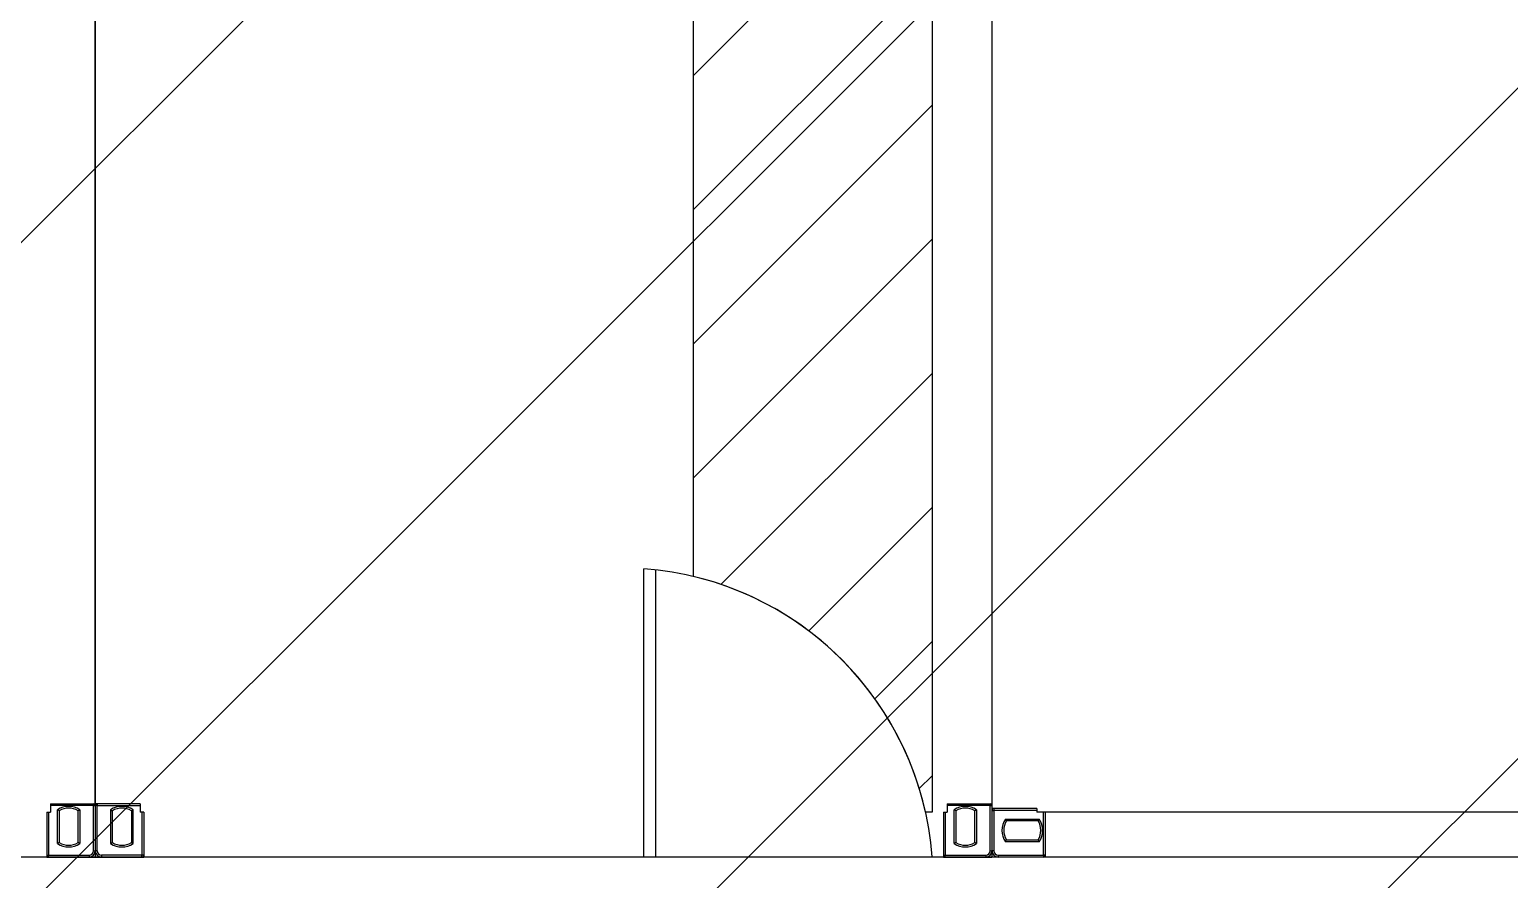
# Model space of a CAD drawing. Header units: millimetres. Extents: x -300 to 383236, y -195106 to -144646.
# Drawn here: x 375537.9 to 375835, y -150182.5 to -150011.8 of the extents above; entities that cross this region are included whole.
import ezdxf

# ---------------------------------------------------------------- set-up
doc = ezdxf.new("R2010")
doc.units = ezdxf.units.MM
doc.header["$LTSCALE"] = 60

# ---------------------------------------------------------------- blocks, each defined once
blk = doc.blocks.new('KEY PLAN_NEW')
h = blk.add_hatch()
h.set_pattern_fill('ANSI31', color=253, scale=2)
h.set_pattern_definition([(45, (-1396.921, -1800.0236), (-4.490128, 4.490128), [])])
edge = h.paths.add_edge_path()
edge.add_line((-2006.862, -1075.944), (-2006.862, -1091.944))
edge.add_line((-2006.862, -1091.944), (-2067.862, -1091.944))
edge.add_line((-2067.862, -1091.944), (-2067.862, -1375.944))
edge.add_line((-2067.862, -1375.944), (-2006.862, -1375.944))
edge.add_line((-2006.862, -1375.944), (-2006.862, -1391.944))
edge.add_line((-2006.862, -1391.944), (-2007.862, -1391.944))
edge.add_line((-2007.862, -1391.944), (-2007.862, -1488.944))
edge.add_line((-2007.862, -1488.944), (-2008.306, -1488.944))
edge.add_arc((-2028.716, -1493.497), 20.912, 12.57767, 76.57873)
edge.add_line((-2023.862, -1473.157), (-2023.862, -1391.944))
edge.add_line((-2023.862, -1391.944), (-2247.862, -1391.944))
edge.add_line((-2247.862, -1391.944), (-2247.862, -1488.944))
edge.add_line((-2247.862, -1488.944), (-2263.862, -1488.944))
edge.add_line((-2263.862, -1488.944), (-2263.862, -1452.184))
edge.add_line((-2263.862, -1452.184), (-2549.862, -1452.184))
edge.add_line((-2549.862, -1452.184), (-2549.862, -1488.944))
edge.add_line((-2549.862, -1488.944), (-2565.862, -1488.944))
edge.add_line((-2565.862, -1488.944), (-2565.862, -1427.944))
edge.add_line((-2565.862, -1427.944), (-2720.862, -1427.944))
edge.add_line((-2720.862, -1427.944), (-2720.862, -1411.944))
edge.add_line((-2720.862, -1411.944), (-2623.862, -1411.944))
edge.add_line((-2623.862, -1411.944), (-2623.862, -1075.944))
edge.add_line((-2623.862, -1075.944), (-2563.862, -1075.944))
edge.add_line((-2563.862, -1075.944), (-2563.862, -1071.944))
edge.add_line((-2563.862, -1071.944), (-2547.862, -1071.944))
edge.add_line((-2547.862, -1071.944), (-2547.862, -1091.944))
edge.add_line((-2547.862, -1091.944), (-2607.862, -1091.944))
edge.add_line((-2607.862, -1091.944), (-2607.862, -1411.944))
edge.add_line((-2607.862, -1411.944), (-2549.862, -1411.944))
edge.add_line((-2549.862, -1411.944), (-2549.862, -1436.184))
edge.add_line((-2549.862, -1436.184), (-2263.862, -1436.184))
edge.add_line((-2263.862, -1436.184), (-2263.862, -1375.944))
edge.add_line((-2263.862, -1375.944), (-2083.862, -1375.944))
edge.add_line((-2083.862, -1375.944), (-2083.862, -1075.944))
edge.add_line((-2083.862, -1075.944), (-2006.862, -1075.944))
at = {"color": 253}
for p, q in [((-2063.862, -1375.504, 46), (-2063.862, -1488.384, 46)), ((-2063.862, -1488.384, 46), (-2063.862, -1375.504, 46)), ((-2003.862, -1375.504, 46), (-2003.862, -1488.384, 46)), ((-2023.862, -1391.944, 46), (-2023.862, -1473.157, 46)), ((-2007.862, -1391.944, 46), (-2007.862, -1488.944, 46)), ((-2003.862, -1431.944, 46), (-2003.862, -1491.944, 46)), ((-2027.162, -1491.944, 46), (-2027.162, -1472.644, 46)), ((-2026.362, -1491.944, 46), (-2026.362, -1472.719, 46)), ((-2067.102, -1488.944, 46), (-2066.862, -1488.944, 46)), ((-2066.862, -1488.384, 46), (-2066.862, -1488.944, 46)), ((-2063.862, -1488.384, 46), (-2063.862, -1491.944, 46)), ((-2063.862, -1488.384, 46), (-2063.862, -1491.944, 46)), ((-2060.862, -1488.384, 46), (-2060.862, -1488.944, 46)), ((-2060.622, -1488.944, 46), (-2060.862, -1488.944, 46)), ((-2007.862, -1488.944, 46), (-2008.306, -1488.944, 46)), ((-2007.102, -1488.944, 46), (-2006.862, -1488.944, 46)), ((-2006.862, -1488.384, 46), (-2006.862, -1488.944, 46)), ((-2003.862, -1488.384, 46), (-2003.862, -1491.944, 46)), ((-2000.862, -1488.704, 46), (-2000.862, -1488.944, 46)), ((-2000.302, -1488.944, 46), (-2000.862, -1488.944, 46)), ((-1707.422, -1488.944, 46), (-2000.302, -1488.944, 46)), ((-1703.862, -1491.944, 46), (-2123.862, -1491.944, 46)), ((-2067.102, -1491.944, 46), (-2120.622, -1491.944, 46)), ((-2067.102, -1491.944, 46), (-2063.862, -1491.944, 46)), ((-2063.862, -1491.944, 46), (-2060.622, -1491.944, 46)), ((-2007.102, -1491.944, 46), (-2060.622, -1491.944, 46)), ((-2007.102, -1491.944, 46), (-2003.862, -1491.944, 46))]:
    blk.add_line(p, q, dxfattribs=at)
at = {"color": 253, "linetype": 'Continuous'}
for p, q in [((-2067.102, -1488.944, 46), (-2067.102, -1491.944, 46)), ((-2066.982, -1488.944, 46), (-2066.982, -1491.824, 46)), ((-2066.862, -1488.384, 46), (-2063.862, -1488.384, 46)), ((-2063.982, -1488.504, 46), (-2066.862, -1488.504, 46)), ((-2066.397, -1491.045, 46), (-2066.397, -1488.782, 46)), ((-2066.277, -1488.849, 46), (-2066.277, -1490.979, 46)), ((-2065.007, -1490.979, 46), (-2065.007, -1488.849, 46)), ((-2064.887, -1488.782, 46), (-2064.887, -1491.045, 46)), ((-2063.982, -1488.384, 46), (-2063.982, -1488.504, 46)), ((-2063.982, -1488.504, 46), (-2063.862, -1488.504, 46)), ((-2063.982, -1491.534, 46), (-2063.982, -1488.504, 46)), ((-2060.862, -1488.384, 46), (-2063.862, -1488.384, 46)), ((-2063.742, -1488.504, 46), (-2063.862, -1488.504, 46)), ((-2063.742, -1488.384, 46), (-2063.742, -1488.504, 46)), ((-2063.742, -1488.504, 46), (-2060.862, -1488.504, 46)), ((-2063.742, -1491.534, 46), (-2063.742, -1488.504, 46)), ((-2062.837, -1488.782, 46), (-2062.837, -1491.045, 46)), ((-2062.717, -1490.979, 46), (-2062.717, -1488.849, 46)), ((-2061.447, -1488.849, 46), (-2061.447, -1490.979, 46)), ((-2061.327, -1491.045, 46), (-2061.327, -1488.782, 46)), ((-2060.742, -1488.944, 46), (-2060.742, -1491.824, 46)), ((-2060.622, -1488.944, 46), (-2060.622, -1491.944, 46)), ((-2007.102, -1488.944, 46), (-2007.102, -1491.944, 46)), ((-2006.982, -1488.944, 46), (-2006.982, -1491.824, 46)), ((-2006.862, -1488.384, 46), (-2003.862, -1488.384, 46)), ((-2003.982, -1488.504, 46), (-2006.862, -1488.504, 46)), ((-2006.397, -1491.045, 46), (-2006.397, -1488.782, 46)), ((-2006.277, -1488.849, 46), (-2006.277, -1490.979, 46)), ((-2005.007, -1490.979, 46), (-2005.007, -1488.849, 46)), ((-2004.887, -1488.782, 46), (-2004.887, -1491.045, 46)), ((-2003.982, -1488.384, 46), (-2003.982, -1488.504, 46)), ((-2003.982, -1488.504, 46), (-2003.862, -1488.504, 46)), ((-2003.982, -1491.534, 46), (-2003.982, -1488.504, 46)), ((-2000.862, -1488.704, 46), (-2003.862, -1488.704, 46)), ((-2003.862, -1488.824, 46), (-2003.742, -1488.824, 46)), ((-2003.742, -1488.704, 46), (-2003.742, -1488.824, 46)), ((-2000.862, -1488.824, 46), (-2003.742, -1488.824, 46)), ((-2003.742, -1488.824, 46), (-2003.742, -1491.534, 46)), ((-2000.422, -1491.824, 46), (-2000.422, -1488.944, 46)), ((-2000.302, -1488.944, 46), (-2000.302, -1491.944, 46)), ((-2002.963, -1489.409, 46), (-2000.701, -1489.409, 46)), ((-2000.767, -1489.529, 46), (-2002.897, -1489.529, 46)), ((-2000.701, -1490.919, 46), (-2002.963, -1490.919, 46)), ((-2002.897, -1490.799, 46), (-2000.767, -1490.799, 46)), ((-2067.102, -1491.824, 46), (-2066.982, -1491.824, 46)), ((-2066.982, -1491.944, 46), (-2066.982, -1491.824, 46)), ((-2066.982, -1491.824, 46), (-2064.272, -1491.824, 46)), ((-2064.272, -1491.824, 46), (-2064.272, -1491.944, 46)), ((-2063.982, -1491.534, 46), (-2063.862, -1491.534, 46)), ((-2063.982, -1491.824, 46), (-2063.982, -1491.823, 46)), ((-2063.982, -1491.824, 46), (-2063.982, -1491.824, 46)), ((-2063.742, -1491.534, 46), (-2063.862, -1491.534, 46)), ((-2063.742, -1491.824, 46), (-2063.742, -1491.823, 46)), ((-2063.742, -1491.824, 46), (-2063.742, -1491.824, 46)), ((-2063.452, -1491.824, 46), (-2063.452, -1491.944, 46)), ((-2060.742, -1491.824, 46), (-2063.452, -1491.824, 46)), ((-2060.742, -1491.944, 46), (-2060.742, -1491.824, 46)), ((-2060.622, -1491.824, 46), (-2060.742, -1491.824, 46)), ((-2007.102, -1491.824, 46), (-2006.982, -1491.824, 46)), ((-2006.982, -1491.944, 46), (-2006.982, -1491.824, 46)), ((-2006.982, -1491.824, 46), (-2004.272, -1491.824, 46)), ((-2004.272, -1491.824, 46), (-2004.272, -1491.944, 46)), ((-2003.982, -1491.534, 46), (-2003.862, -1491.534, 46)), ((-2003.982, -1491.824, 46), (-2003.982, -1491.823, 46)), ((-2003.982, -1491.824, 46), (-2003.982, -1491.824, 46)), ((-2003.742, -1491.534, 46), (-2003.862, -1491.534, 46)), ((-2003.742, -1491.823, 46), (-2003.742, -1491.824, 46)), ((-2003.742, -1491.824, 46), (-2003.742, -1491.824, 46)), ((-2003.452, -1491.824, 46), (-2003.452, -1491.944, 46)), ((-2003.452, -1491.824, 46), (-2000.422, -1491.824, 46)), ((-2000.302, -1491.824, 46), (-2000.422, -1491.824, 46)), ((-2000.422, -1491.824, 46), (-2000.422, -1491.944, 46))]:
    blk.add_line(p, q, dxfattribs=at)
at = {"color": 253, "elevation": 46}
blk.add_lwpolyline([(-1703.862, -1491.944), (-2003.862, -1491.944)], dxfattribs=at)
at = {"color": 253}
for start, end in [(4.2611, 85.7389), (12.57767, 76.57873)]:
    blk.add_arc((-2028.716, -1493.497, 46), 20.912, start, end, dxfattribs=at)
at = {"color": 253, "linetype": 'Continuous'}
for centre, radius, start, end in [((-2065.642, -1489.914, 46), 1.36, 56.27916, 123.72084), ((-2065.642, -1489.914, 46), 1.24, 59.1964, 120.8036), ((-2063.982, -1488.504, 46), 0.12, 0, 90), ((-2063.742, -1488.504, 46), 0.12, 90, 180), ((-2062.082, -1489.914, 46), 1.36, 56.27916, 123.72084), ((-2062.082, -1489.914, 46), 1.24, 59.1964, 120.8036), ((-2005.642, -1489.914, 46), 1.36, 56.27916, 123.72084), ((-2005.642, -1489.914, 46), 1.24, 59.1964, 120.8036), ((-2003.982, -1488.504, 46), 0.12, 0, 90), ((-2003.742, -1488.824, 46), 0.12, 90, 180), ((-2001.832, -1490.164, 46), 1.36, 146.27916, 213.72084), ((-2001.832, -1490.164, 46), 1.24, 149.1964, 210.8036), ((-2001.832, -1490.164, 46), 1.24, 329.1964, 30.8036), ((-2001.832, -1490.164, 46), 1.36, 326.27916, 33.72084), ((-2065.642, -1489.914, 46), 1.36, 236.27916, 303.72084), ((-2065.642, -1489.914, 46), 1.24, 239.1964, 300.8036), ((-2062.082, -1489.914, 46), 1.36, 236.27916, 303.72084), ((-2062.082, -1489.914, 46), 1.24, 239.1964, 300.8036), ((-2005.642, -1489.914, 46), 1.36, 236.27916, 303.72084), ((-2005.642, -1489.914, 46), 1.24, 239.1964, 300.8036), ((-2066.982, -1491.824, 46), 0.12, 180, 270), ((-2064.272, -1491.534, 46), 0.41, 270, 0), ((-2064.272, -1491.534, 46), 0.29, 270, 0), ((-2063.452, -1491.534, 46), 0.41, 180, 270), ((-2063.452, -1491.534, 46), 0.29, 180, 270), ((-2060.742, -1491.824, 46), 0.12, 270, 0), ((-2006.982, -1491.824, 46), 0.12, 180, 270), ((-2004.272, -1491.534, 46), 0.41, 270, 0), ((-2004.272, -1491.534, 46), 0.29, 270, 0), ((-2003.452, -1491.534, 46), 0.41, 180, 270), ((-2003.452, -1491.534, 46), 0.29, 180, 270), ((-2000.422, -1491.824, 46), 0.12, 270, 0)]:
    blk.add_arc(centre, radius, start, end, dxfattribs=at)
for points, knots in [([(-2066.277, -1488.849, 46), (-2066.277, -1488.848, 46), (-2066.278, -1488.848, 46), (-2066.279, -1488.848, 46), (-2066.28, -1488.847, 46), (-2066.28, -1488.847, 46), (-2066.281, -1488.846, 46), (-2066.281, -1488.846, 46), (-2066.282, -1488.846, 46), (-2066.282, -1488.845, 46), (-2066.284, -1488.844, 46), (-2066.285, -1488.844, 46), (-2066.289, -1488.842, 46), (-2066.291, -1488.841, 46), (-2066.294, -1488.839, 46), (-2066.295, -1488.838, 46), (-2066.296, -1488.838, 46), (-2066.297, -1488.837, 46), (-2066.298, -1488.837, 46), (-2066.299, -1488.836, 46), (-2066.301, -1488.835, 46), (-2066.304, -1488.833, 46), (-2066.309, -1488.83, 46), (-2066.312, -1488.829, 46), (-2066.316, -1488.826, 46), (-2066.318, -1488.826, 46), (-2066.32, -1488.824, 46), (-2066.32, -1488.824, 46), (-2066.322, -1488.823, 46), (-2066.323, -1488.823, 46), (-2066.327, -1488.821, 46), (-2066.33, -1488.819, 46), (-2066.336, -1488.815, 46), (-2066.339, -1488.813, 46), (-2066.346, -1488.81, 46), (-2066.35, -1488.808, 46), (-2066.354, -1488.806, 46), (-2066.355, -1488.805, 46), (-2066.357, -1488.804, 46), (-2066.358, -1488.804, 46), (-2066.36, -1488.802, 46), (-2066.362, -1488.801, 46), (-2066.367, -1488.798, 46), (-2066.371, -1488.796, 46), (-2066.378, -1488.792, 46), (-2066.382, -1488.79, 46), (-2066.387, -1488.787, 46), (-2066.389, -1488.786, 46), (-2066.392, -1488.785, 46), (-2066.394, -1488.784, 46), (-2066.395, -1488.783, 46), (-2066.396, -1488.783, 46), (-2066.396, -1488.783, 46), (-2066.397, -1488.782, 46)], [0, 0, 0, 0, 0.06206, 0.12459, 0.12459, 0.155854, 0.155854, 0.171487, 0.171487, 0.187119, 0.187119, 0.249648, 0.249648, 0.312178, 0.312178, 0.343442, 0.343442, 0.359075, 0.359075, 0.374707, 0.374707, 0.437236, 0.437236, 0.499766, 0.499766, 0.53103, 0.53103, 0.546663, 0.546663, 0.562295, 0.562295, 0.624824, 0.624824, 0.687353, 0.687353, 0.749883, 0.749883, 0.765515, 0.765515, 0.781147, 0.781147, 0.812412, 0.812412, 0.874941, 0.874941, 0.937471, 0.937471, 0.968735, 0.968735, 0.984368, 0.992184, 0.992184, 1, 1, 1, 1]), ([(-2064.887, -1488.782, 46), (-2064.887, -1488.783, 46), (-2064.888, -1488.783, 46), (-2064.889, -1488.783, 46), (-2064.89, -1488.784, 46), (-2064.891, -1488.785, 46), (-2064.894, -1488.786, 46), (-2064.896, -1488.787, 46), (-2064.902, -1488.79, 46), (-2064.905, -1488.792, 46), (-2064.913, -1488.796, 46), (-2064.916, -1488.798, 46), (-2064.922, -1488.801, 46), (-2064.923, -1488.802, 46), (-2064.926, -1488.804, 46), (-2064.927, -1488.804, 46), (-2064.929, -1488.805, 46), (-2064.93, -1488.806, 46), (-2064.934, -1488.808, 46), (-2064.937, -1488.81, 46), (-2064.944, -1488.813, 46), (-2064.947, -1488.815, 46), (-2064.954, -1488.819, 46), (-2064.957, -1488.821, 46), (-2064.961, -1488.823, 46), (-2064.962, -1488.823, 46), (-2064.963, -1488.824, 46), (-2064.964, -1488.824, 46), (-2064.966, -1488.826, 46), (-2064.967, -1488.826, 46), (-2064.972, -1488.829, 46), (-2064.974, -1488.83, 46), (-2064.98, -1488.833, 46), (-2064.982, -1488.835, 46), (-2064.985, -1488.836, 46), (-2064.986, -1488.837, 46), (-2064.987, -1488.837, 46), (-2064.987, -1488.838, 46), (-2064.989, -1488.838, 46), (-2064.99, -1488.839, 46), (-2064.993, -1488.841, 46), (-2064.995, -1488.842, 46), (-2064.998, -1488.844, 46), (-2065, -1488.844, 46), (-2065.001, -1488.845, 46), (-2065.002, -1488.846, 46), (-2065.002, -1488.846, 46), (-2065.002, -1488.846, 46), (-2065.003, -1488.847, 46), (-2065.004, -1488.847, 46), (-2065.005, -1488.848, 46), (-2065.006, -1488.848, 46), (-2065.007, -1488.848, 46), (-2065.007, -1488.849, 46)], [0, 0, 0, 0, 0.00782, 0.00782, 0.015639, 0.031279, 0.031279, 0.062557, 0.062557, 0.125114, 0.125114, 0.187671, 0.187671, 0.21895, 0.21895, 0.234589, 0.234589, 0.250228, 0.250228, 0.312785, 0.312785, 0.375342, 0.375342, 0.437899, 0.437899, 0.453538, 0.453538, 0.469178, 0.469178, 0.500456, 0.500456, 0.563013, 0.563013, 0.62557, 0.62557, 0.641209, 0.641209, 0.656849, 0.656849, 0.688127, 0.688127, 0.750684, 0.750684, 0.813241, 0.813241, 0.828881, 0.828881, 0.84452, 0.84452, 0.875798, 0.875798, 0.938355, 1, 1, 1, 1]), ([(-2062.837, -1488.782, 46), (-2062.836, -1488.783, 46), (-2062.836, -1488.783, 46), (-2062.835, -1488.783, 46), (-2062.834, -1488.784, 46), (-2062.832, -1488.785, 46), (-2062.829, -1488.786, 46), (-2062.827, -1488.787, 46), (-2062.822, -1488.79, 46), (-2062.818, -1488.792, 46), (-2062.811, -1488.796, 46), (-2062.807, -1488.798, 46), (-2062.802, -1488.801, 46), (-2062.8, -1488.802, 46), (-2062.798, -1488.804, 46), (-2062.797, -1488.804, 46), (-2062.795, -1488.805, 46), (-2062.794, -1488.806, 46), (-2062.79, -1488.808, 46), (-2062.786, -1488.81, 46), (-2062.779, -1488.813, 46), (-2062.776, -1488.815, 46), (-2062.77, -1488.819, 46), (-2062.767, -1488.821, 46), (-2062.763, -1488.823, 46), (-2062.762, -1488.823, 46), (-2062.761, -1488.824, 46), (-2062.76, -1488.824, 46), (-2062.758, -1488.826, 46), (-2062.756, -1488.826, 46), (-2062.752, -1488.829, 46), (-2062.749, -1488.83, 46), (-2062.744, -1488.833, 46), (-2062.741, -1488.835, 46), (-2062.739, -1488.836, 46), (-2062.738, -1488.837, 46), (-2062.737, -1488.837, 46), (-2062.736, -1488.838, 46), (-2062.735, -1488.838, 46), (-2062.734, -1488.839, 46), (-2062.731, -1488.841, 46), (-2062.729, -1488.842, 46), (-2062.725, -1488.844, 46), (-2062.724, -1488.844, 46), (-2062.722, -1488.845, 46), (-2062.722, -1488.846, 46), (-2062.721, -1488.846, 46), (-2062.721, -1488.846, 46), (-2062.72, -1488.847, 46), (-2062.72, -1488.847, 46), (-2062.719, -1488.848, 46), (-2062.718, -1488.848, 46), (-2062.717, -1488.848, 46), (-2062.717, -1488.849, 46)], [0, 0, 0, 0, 0.00782, 0.00782, 0.015639, 0.031279, 0.031279, 0.062557, 0.062557, 0.125114, 0.125114, 0.187671, 0.187671, 0.21895, 0.21895, 0.234589, 0.234589, 0.250228, 0.250228, 0.312785, 0.312785, 0.375342, 0.375342, 0.437899, 0.437899, 0.453538, 0.453538, 0.469178, 0.469178, 0.500456, 0.500456, 0.563013, 0.563013, 0.62557, 0.62557, 0.641209, 0.641209, 0.656849, 0.656849, 0.688127, 0.688127, 0.750684, 0.750684, 0.813241, 0.813241, 0.828881, 0.828881, 0.84452, 0.84452, 0.875798, 0.875798, 0.938355, 1, 1, 1, 1]), ([(-2061.447, -1488.849, 46), (-2061.447, -1488.848, 46), (-2061.446, -1488.848, 46), (-2061.445, -1488.848, 46), (-2061.444, -1488.847, 46), (-2061.443, -1488.847, 46), (-2061.442, -1488.846, 46), (-2061.442, -1488.846, 46), (-2061.442, -1488.846, 46), (-2061.441, -1488.845, 46), (-2061.44, -1488.844, 46), (-2061.438, -1488.844, 46), (-2061.435, -1488.842, 46), (-2061.433, -1488.841, 46), (-2061.43, -1488.839, 46), (-2061.429, -1488.838, 46), (-2061.427, -1488.838, 46), (-2061.427, -1488.837, 46), (-2061.426, -1488.837, 46), (-2061.425, -1488.836, 46), (-2061.422, -1488.835, 46), (-2061.42, -1488.833, 46), (-2061.414, -1488.83, 46), (-2061.412, -1488.829, 46), (-2061.407, -1488.826, 46), (-2061.406, -1488.826, 46), (-2061.404, -1488.824, 46), (-2061.403, -1488.824, 46), (-2061.402, -1488.823, 46), (-2061.401, -1488.823, 46), (-2061.397, -1488.821, 46), (-2061.394, -1488.819, 46), (-2061.387, -1488.815, 46), (-2061.384, -1488.813, 46), (-2061.377, -1488.81, 46), (-2061.374, -1488.808, 46), (-2061.37, -1488.806, 46), (-2061.369, -1488.805, 46), (-2061.367, -1488.804, 46), (-2061.366, -1488.804, 46), (-2061.363, -1488.802, 46), (-2061.362, -1488.801, 46), (-2061.356, -1488.798, 46), (-2061.353, -1488.796, 46), (-2061.345, -1488.792, 46), (-2061.342, -1488.79, 46), (-2061.336, -1488.787, 46), (-2061.334, -1488.786, 46), (-2061.331, -1488.785, 46), (-2061.33, -1488.784, 46), (-2061.329, -1488.783, 46), (-2061.328, -1488.783, 46), (-2061.327, -1488.783, 46), (-2061.327, -1488.782, 46)], [0, 0, 0, 0, 0.06206, 0.12459, 0.12459, 0.155854, 0.155854, 0.171487, 0.171487, 0.187119, 0.187119, 0.249648, 0.249648, 0.312178, 0.312178, 0.343442, 0.343442, 0.359075, 0.359075, 0.374707, 0.374707, 0.437236, 0.437236, 0.499766, 0.499766, 0.53103, 0.53103, 0.546663, 0.546663, 0.562295, 0.562295, 0.624824, 0.624824, 0.687353, 0.687353, 0.749883, 0.749883, 0.765515, 0.765515, 0.781147, 0.781147, 0.812412, 0.812412, 0.874941, 0.874941, 0.937471, 0.937471, 0.968735, 0.968735, 0.984368, 0.992184, 0.992184, 1, 1, 1, 1]), ([(-2006.277, -1488.849, 46), (-2006.277, -1488.848, 46), (-2006.278, -1488.848, 46), (-2006.279, -1488.848, 46), (-2006.28, -1488.847, 46), (-2006.28, -1488.847, 46), (-2006.281, -1488.846, 46), (-2006.281, -1488.846, 46), (-2006.282, -1488.846, 46), (-2006.282, -1488.845, 46), (-2006.284, -1488.844, 46), (-2006.285, -1488.844, 46), (-2006.289, -1488.842, 46), (-2006.291, -1488.841, 46), (-2006.294, -1488.839, 46), (-2006.295, -1488.838, 46), (-2006.296, -1488.838, 46), (-2006.297, -1488.837, 46), (-2006.298, -1488.837, 46), (-2006.299, -1488.836, 46), (-2006.301, -1488.835, 46), (-2006.304, -1488.833, 46), (-2006.309, -1488.83, 46), (-2006.312, -1488.829, 46), (-2006.316, -1488.826, 46), (-2006.318, -1488.826, 46), (-2006.32, -1488.824, 46), (-2006.32, -1488.824, 46), (-2006.322, -1488.823, 46), (-2006.323, -1488.823, 46), (-2006.327, -1488.821, 46), (-2006.33, -1488.819, 46), (-2006.336, -1488.815, 46), (-2006.339, -1488.813, 46), (-2006.346, -1488.81, 46), (-2006.35, -1488.808, 46), (-2006.354, -1488.806, 46), (-2006.355, -1488.805, 46), (-2006.357, -1488.804, 46), (-2006.358, -1488.804, 46), (-2006.36, -1488.802, 46), (-2006.362, -1488.801, 46), (-2006.367, -1488.798, 46), (-2006.371, -1488.796, 46), (-2006.378, -1488.792, 46), (-2006.382, -1488.79, 46), (-2006.387, -1488.787, 46), (-2006.389, -1488.786, 46), (-2006.392, -1488.785, 46), (-2006.394, -1488.784, 46), (-2006.395, -1488.783, 46), (-2006.396, -1488.783, 46), (-2006.396, -1488.783, 46), (-2006.397, -1488.782, 46)], [0, 0, 0, 0, 0.06206, 0.12459, 0.12459, 0.155854, 0.155854, 0.171487, 0.171487, 0.187119, 0.187119, 0.249648, 0.249648, 0.312178, 0.312178, 0.343442, 0.343442, 0.359075, 0.359075, 0.374707, 0.374707, 0.437236, 0.437236, 0.499766, 0.499766, 0.53103, 0.53103, 0.546663, 0.546663, 0.562295, 0.562295, 0.624824, 0.624824, 0.687353, 0.687353, 0.749883, 0.749883, 0.765515, 0.765515, 0.781147, 0.781147, 0.812412, 0.812412, 0.874941, 0.874941, 0.937471, 0.937471, 0.968735, 0.968735, 0.984368, 0.992184, 0.992184, 1, 1, 1, 1]), ([(-2004.887, -1488.782, 46), (-2004.887, -1488.783, 46), (-2004.888, -1488.783, 46), (-2004.889, -1488.783, 46), (-2004.89, -1488.784, 46), (-2004.891, -1488.785, 46), (-2004.894, -1488.786, 46), (-2004.896, -1488.787, 46), (-2004.902, -1488.79, 46), (-2004.905, -1488.792, 46), (-2004.913, -1488.796, 46), (-2004.916, -1488.798, 46), (-2004.922, -1488.801, 46), (-2004.923, -1488.802, 46), (-2004.926, -1488.804, 46), (-2004.927, -1488.804, 46), (-2004.929, -1488.805, 46), (-2004.93, -1488.806, 46), (-2004.934, -1488.808, 46), (-2004.937, -1488.81, 46), (-2004.944, -1488.813, 46), (-2004.947, -1488.815, 46), (-2004.954, -1488.819, 46), (-2004.957, -1488.821, 46), (-2004.961, -1488.823, 46), (-2004.962, -1488.823, 46), (-2004.963, -1488.824, 46), (-2004.964, -1488.824, 46), (-2004.966, -1488.826, 46), (-2004.967, -1488.826, 46), (-2004.972, -1488.829, 46), (-2004.974, -1488.83, 46), (-2004.98, -1488.833, 46), (-2004.982, -1488.835, 46), (-2004.985, -1488.836, 46), (-2004.986, -1488.837, 46), (-2004.987, -1488.837, 46), (-2004.987, -1488.838, 46), (-2004.989, -1488.838, 46), (-2004.99, -1488.839, 46), (-2004.993, -1488.841, 46), (-2004.995, -1488.842, 46), (-2004.998, -1488.844, 46), (-2005, -1488.844, 46), (-2005.001, -1488.845, 46), (-2005.002, -1488.846, 46), (-2005.002, -1488.846, 46), (-2005.002, -1488.846, 46), (-2005.003, -1488.847, 46), (-2005.004, -1488.847, 46), (-2005.005, -1488.848, 46), (-2005.006, -1488.848, 46), (-2005.007, -1488.848, 46), (-2005.007, -1488.849, 46)], [0, 0, 0, 0, 0.00782, 0.00782, 0.015639, 0.031279, 0.031279, 0.062557, 0.062557, 0.125114, 0.125114, 0.187671, 0.187671, 0.21895, 0.21895, 0.234589, 0.234589, 0.250228, 0.250228, 0.312785, 0.312785, 0.375342, 0.375342, 0.437899, 0.437899, 0.453538, 0.453538, 0.469178, 0.469178, 0.500456, 0.500456, 0.563013, 0.563013, 0.62557, 0.62557, 0.641209, 0.641209, 0.656849, 0.656849, 0.688127, 0.688127, 0.750684, 0.750684, 0.813241, 0.813241, 0.828881, 0.828881, 0.84452, 0.84452, 0.875798, 0.875798, 0.938355, 1, 1, 1, 1]), ([(-2002.897, -1489.529, 46), (-2002.897, -1489.528, 46), (-2002.897, -1489.527, 46), (-2002.898, -1489.527, 46), (-2002.899, -1489.526, 46), (-2002.899, -1489.525, 46), (-2002.899, -1489.524, 46), (-2002.899, -1489.524, 46), (-2002.9, -1489.523, 46), (-2002.9, -1489.523, 46), (-2002.901, -1489.521, 46), (-2002.902, -1489.52, 46), (-2002.904, -1489.517, 46), (-2002.905, -1489.515, 46), (-2002.906, -1489.512, 46), (-2002.907, -1489.511, 46), (-2002.908, -1489.509, 46), (-2002.908, -1489.509, 46), (-2002.909, -1489.507, 46), (-2002.909, -1489.507, 46), (-2002.911, -1489.504, 46), (-2002.912, -1489.501, 46), (-2002.915, -1489.496, 46), (-2002.917, -1489.494, 46), (-2002.919, -1489.489, 46), (-2002.92, -1489.488, 46), (-2002.921, -1489.486, 46), (-2002.921, -1489.485, 46), (-2002.922, -1489.483, 46), (-2002.923, -1489.483, 46), (-2002.925, -1489.479, 46), (-2002.927, -1489.476, 46), (-2002.93, -1489.469, 46), (-2002.932, -1489.466, 46), (-2002.936, -1489.459, 46), (-2002.937, -1489.456, 46), (-2002.94, -1489.451, 46), (-2002.94, -1489.45, 46), (-2002.941, -1489.449, 46), (-2002.942, -1489.448, 46), (-2002.943, -1489.445, 46), (-2002.944, -1489.443, 46), (-2002.947, -1489.438, 46), (-2002.949, -1489.434, 46), (-2002.953, -1489.427, 46), (-2002.955, -1489.423, 46), (-2002.958, -1489.418, 46), (-2002.959, -1489.416, 46), (-2002.96, -1489.413, 46), (-2002.961, -1489.412, 46), (-2002.962, -1489.41, 46), (-2002.962, -1489.41, 46), (-2002.963, -1489.409, 46), (-2002.963, -1489.409, 46)], [0, 0, 0, 0, 0.06206, 0.12459, 0.12459, 0.155854, 0.155854, 0.171487, 0.171487, 0.187119, 0.187119, 0.249648, 0.249648, 0.312178, 0.312178, 0.343442, 0.343442, 0.359075, 0.359075, 0.374707, 0.374707, 0.437236, 0.437236, 0.499766, 0.499766, 0.53103, 0.53103, 0.546663, 0.546663, 0.562295, 0.562295, 0.624824, 0.624824, 0.687353, 0.687353, 0.749883, 0.749883, 0.765515, 0.765515, 0.781147, 0.781147, 0.812412, 0.812412, 0.874941, 0.874941, 0.937471, 0.937471, 0.968735, 0.968735, 0.984368, 0.992184, 0.992184, 1, 1, 1, 1]), ([(-2000.767, -1489.529, 46), (-2000.767, -1489.528, 46), (-2000.766, -1489.527, 46), (-2000.766, -1489.527, 46), (-2000.765, -1489.526, 46), (-2000.765, -1489.525, 46), (-2000.764, -1489.524, 46), (-2000.764, -1489.524, 46), (-2000.764, -1489.523, 46), (-2000.764, -1489.523, 46), (-2000.763, -1489.521, 46), (-2000.762, -1489.52, 46), (-2000.76, -1489.517, 46), (-2000.759, -1489.515, 46), (-2000.757, -1489.512, 46), (-2000.757, -1489.511, 46), (-2000.756, -1489.509, 46), (-2000.755, -1489.509, 46), (-2000.755, -1489.507, 46), (-2000.754, -1489.507, 46), (-2000.753, -1489.504, 46), (-2000.751, -1489.501, 46), (-2000.748, -1489.496, 46), (-2000.747, -1489.494, 46), (-2000.745, -1489.489, 46), (-2000.744, -1489.488, 46), (-2000.743, -1489.486, 46), (-2000.742, -1489.485, 46), (-2000.741, -1489.483, 46), (-2000.741, -1489.483, 46), (-2000.739, -1489.479, 46), (-2000.737, -1489.476, 46), (-2000.733, -1489.469, 46), (-2000.732, -1489.466, 46), (-2000.728, -1489.459, 46), (-2000.726, -1489.456, 46), (-2000.724, -1489.451, 46), (-2000.723, -1489.45, 46), (-2000.722, -1489.449, 46), (-2000.722, -1489.448, 46), (-2000.72, -1489.445, 46), (-2000.719, -1489.443, 46), (-2000.716, -1489.438, 46), (-2000.714, -1489.434, 46), (-2000.711, -1489.427, 46), (-2000.709, -1489.423, 46), (-2000.706, -1489.418, 46), (-2000.705, -1489.416, 46), (-2000.703, -1489.413, 46), (-2000.702, -1489.412, 46), (-2000.702, -1489.41, 46), (-2000.701, -1489.41, 46), (-2000.701, -1489.409, 46), (-2000.701, -1489.409, 46)], [0, 0, 0, 0, 0.06206, 0.12459, 0.12459, 0.155854, 0.155854, 0.171487, 0.171487, 0.187119, 0.187119, 0.249648, 0.249648, 0.312178, 0.312178, 0.343442, 0.343442, 0.359075, 0.359075, 0.374707, 0.374707, 0.437236, 0.437236, 0.499766, 0.499766, 0.53103, 0.53103, 0.546663, 0.546663, 0.562295, 0.562295, 0.624824, 0.624824, 0.687353, 0.687353, 0.749883, 0.749883, 0.765515, 0.765515, 0.781147, 0.781147, 0.812412, 0.812412, 0.874941, 0.874941, 0.937471, 0.937471, 0.968735, 0.968735, 0.984368, 0.992184, 0.992184, 1, 1, 1, 1]), ([(-2066.277, -1490.979, 46), (-2066.277, -1490.979, 46), (-2066.278, -1490.979, 46), (-2066.279, -1490.98, 46), (-2066.28, -1490.98, 46), (-2066.28, -1490.981, 46), (-2066.281, -1490.981, 46), (-2066.281, -1490.981, 46), (-2066.282, -1490.982, 46), (-2066.282, -1490.982, 46), (-2066.284, -1490.983, 46), (-2066.285, -1490.984, 46), (-2066.289, -1490.985, 46), (-2066.291, -1490.986, 46), (-2066.294, -1490.988, 46), (-2066.295, -1490.989, 46), (-2066.296, -1490.99, 46), (-2066.297, -1490.99, 46), (-2066.298, -1490.991, 46), (-2066.299, -1490.991, 46), (-2066.301, -1490.993, 46), (-2066.304, -1490.994, 46), (-2066.309, -1490.997, 46), (-2066.312, -1490.998, 46), (-2066.316, -1491.001, 46), (-2066.318, -1491.002, 46), (-2066.32, -1491.003, 46), (-2066.32, -1491.003, 46), (-2066.322, -1491.004, 46), (-2066.323, -1491.004, 46), (-2066.327, -1491.007, 46), (-2066.33, -1491.008, 46), (-2066.336, -1491.012, 46), (-2066.339, -1491.014, 46), (-2066.346, -1491.017, 46), (-2066.35, -1491.019, 46), (-2066.354, -1491.022, 46), (-2066.355, -1491.022, 46), (-2066.357, -1491.023, 46), (-2066.358, -1491.024, 46), (-2066.36, -1491.025, 46), (-2066.362, -1491.026, 46), (-2066.367, -1491.029, 46), (-2066.371, -1491.031, 46), (-2066.378, -1491.035, 46), (-2066.382, -1491.037, 46), (-2066.387, -1491.04, 46), (-2066.389, -1491.041, 46), (-2066.392, -1491.042, 46), (-2066.394, -1491.043, 46), (-2066.395, -1491.044, 46), (-2066.396, -1491.044, 46), (-2066.396, -1491.045, 46), (-2066.397, -1491.045, 46)], [0, 0, 0, 0, 0.06206, 0.12459, 0.12459, 0.155854, 0.155854, 0.171487, 0.171487, 0.187119, 0.187119, 0.249648, 0.249648, 0.312178, 0.312178, 0.343442, 0.343442, 0.359075, 0.359075, 0.374707, 0.374707, 0.437236, 0.437236, 0.499766, 0.499766, 0.53103, 0.53103, 0.546663, 0.546663, 0.562295, 0.562295, 0.624824, 0.624824, 0.687353, 0.687353, 0.749883, 0.749883, 0.765515, 0.765515, 0.781147, 0.781147, 0.812412, 0.812412, 0.874941, 0.874941, 0.937471, 0.937471, 0.968735, 0.968735, 0.984368, 0.992184, 0.992184, 1, 1, 1, 1]), ([(-2064.887, -1491.045, 46), (-2064.887, -1491.045, 46), (-2064.888, -1491.044, 46), (-2064.889, -1491.044, 46), (-2064.89, -1491.043, 46), (-2064.891, -1491.042, 46), (-2064.894, -1491.041, 46), (-2064.896, -1491.04, 46), (-2064.902, -1491.037, 46), (-2064.905, -1491.035, 46), (-2064.913, -1491.031, 46), (-2064.916, -1491.029, 46), (-2064.922, -1491.026, 46), (-2064.923, -1491.025, 46), (-2064.926, -1491.024, 46), (-2064.927, -1491.023, 46), (-2064.929, -1491.022, 46), (-2064.93, -1491.022, 46), (-2064.934, -1491.019, 46), (-2064.937, -1491.017, 46), (-2064.944, -1491.014, 46), (-2064.947, -1491.012, 46), (-2064.954, -1491.008, 46), (-2064.957, -1491.007, 46), (-2064.961, -1491.004, 46), (-2064.962, -1491.004, 46), (-2064.963, -1491.003, 46), (-2064.964, -1491.003, 46), (-2064.966, -1491.002, 46), (-2064.967, -1491.001, 46), (-2064.972, -1490.998, 46), (-2064.974, -1490.997, 46), (-2064.98, -1490.994, 46), (-2064.982, -1490.993, 46), (-2064.985, -1490.991, 46), (-2064.986, -1490.991, 46), (-2064.987, -1490.99, 46), (-2064.987, -1490.99, 46), (-2064.989, -1490.989, 46), (-2064.99, -1490.988, 46), (-2064.993, -1490.986, 46), (-2064.995, -1490.985, 46), (-2064.998, -1490.984, 46), (-2065, -1490.983, 46), (-2065.001, -1490.982, 46), (-2065.002, -1490.982, 46), (-2065.002, -1490.981, 46), (-2065.002, -1490.981, 46), (-2065.003, -1490.981, 46), (-2065.004, -1490.98, 46), (-2065.005, -1490.98, 46), (-2065.006, -1490.979, 46), (-2065.007, -1490.979, 46), (-2065.007, -1490.979, 46)], [0, 0, 0, 0, 0.00782, 0.00782, 0.015639, 0.031279, 0.031279, 0.062557, 0.062557, 0.125114, 0.125114, 0.187671, 0.187671, 0.21895, 0.21895, 0.234589, 0.234589, 0.250228, 0.250228, 0.312785, 0.312785, 0.375342, 0.375342, 0.437899, 0.437899, 0.453538, 0.453538, 0.469178, 0.469178, 0.500456, 0.500456, 0.563013, 0.563013, 0.62557, 0.62557, 0.641209, 0.641209, 0.656849, 0.656849, 0.688127, 0.688127, 0.750684, 0.750684, 0.813241, 0.813241, 0.828881, 0.828881, 0.84452, 0.84452, 0.875798, 0.875798, 0.938355, 1, 1, 1, 1]), ([(-2062.837, -1491.045, 46), (-2062.836, -1491.045, 46), (-2062.836, -1491.044, 46), (-2062.835, -1491.044, 46), (-2062.834, -1491.043, 46), (-2062.832, -1491.042, 46), (-2062.829, -1491.041, 46), (-2062.827, -1491.04, 46), (-2062.822, -1491.037, 46), (-2062.818, -1491.035, 46), (-2062.811, -1491.031, 46), (-2062.807, -1491.029, 46), (-2062.802, -1491.026, 46), (-2062.8, -1491.025, 46), (-2062.798, -1491.024, 46), (-2062.797, -1491.023, 46), (-2062.795, -1491.022, 46), (-2062.794, -1491.022, 46), (-2062.79, -1491.019, 46), (-2062.786, -1491.017, 46), (-2062.779, -1491.014, 46), (-2062.776, -1491.012, 46), (-2062.77, -1491.008, 46), (-2062.767, -1491.007, 46), (-2062.763, -1491.004, 46), (-2062.762, -1491.004, 46), (-2062.761, -1491.003, 46), (-2062.76, -1491.003, 46), (-2062.758, -1491.002, 46), (-2062.756, -1491.001, 46), (-2062.752, -1490.998, 46), (-2062.749, -1490.997, 46), (-2062.744, -1490.994, 46), (-2062.741, -1490.993, 46), (-2062.739, -1490.991, 46), (-2062.738, -1490.991, 46), (-2062.737, -1490.99, 46), (-2062.736, -1490.99, 46), (-2062.735, -1490.989, 46), (-2062.734, -1490.988, 46), (-2062.731, -1490.986, 46), (-2062.729, -1490.985, 46), (-2062.725, -1490.984, 46), (-2062.724, -1490.983, 46), (-2062.722, -1490.982, 46), (-2062.722, -1490.982, 46), (-2062.721, -1490.981, 46), (-2062.721, -1490.981, 46), (-2062.72, -1490.981, 46), (-2062.72, -1490.98, 46), (-2062.719, -1490.98, 46), (-2062.718, -1490.979, 46), (-2062.717, -1490.979, 46), (-2062.717, -1490.979, 46)], [0, 0, 0, 0, 0.00782, 0.00782, 0.015639, 0.031279, 0.031279, 0.062557, 0.062557, 0.125114, 0.125114, 0.187671, 0.187671, 0.21895, 0.21895, 0.234589, 0.234589, 0.250228, 0.250228, 0.312785, 0.312785, 0.375342, 0.375342, 0.437899, 0.437899, 0.453538, 0.453538, 0.469178, 0.469178, 0.500456, 0.500456, 0.563013, 0.563013, 0.62557, 0.62557, 0.641209, 0.641209, 0.656849, 0.656849, 0.688127, 0.688127, 0.750684, 0.750684, 0.813241, 0.813241, 0.828881, 0.828881, 0.84452, 0.84452, 0.875798, 0.875798, 0.938355, 1, 1, 1, 1]), ([(-2061.447, -1490.979, 46), (-2061.447, -1490.979, 46), (-2061.446, -1490.979, 46), (-2061.445, -1490.98, 46), (-2061.444, -1490.98, 46), (-2061.443, -1490.981, 46), (-2061.442, -1490.981, 46), (-2061.442, -1490.981, 46), (-2061.442, -1490.982, 46), (-2061.441, -1490.982, 46), (-2061.44, -1490.983, 46), (-2061.438, -1490.984, 46), (-2061.435, -1490.985, 46), (-2061.433, -1490.986, 46), (-2061.43, -1490.988, 46), (-2061.429, -1490.989, 46), (-2061.427, -1490.99, 46), (-2061.427, -1490.99, 46), (-2061.426, -1490.991, 46), (-2061.425, -1490.991, 46), (-2061.422, -1490.993, 46), (-2061.42, -1490.994, 46), (-2061.414, -1490.997, 46), (-2061.412, -1490.998, 46), (-2061.407, -1491.001, 46), (-2061.406, -1491.002, 46), (-2061.404, -1491.003, 46), (-2061.403, -1491.003, 46), (-2061.402, -1491.004, 46), (-2061.401, -1491.004, 46), (-2061.397, -1491.007, 46), (-2061.394, -1491.008, 46), (-2061.387, -1491.012, 46), (-2061.384, -1491.014, 46), (-2061.377, -1491.017, 46), (-2061.374, -1491.019, 46), (-2061.37, -1491.022, 46), (-2061.369, -1491.022, 46), (-2061.367, -1491.023, 46), (-2061.366, -1491.024, 46), (-2061.363, -1491.025, 46), (-2061.362, -1491.026, 46), (-2061.356, -1491.029, 46), (-2061.353, -1491.031, 46), (-2061.345, -1491.035, 46), (-2061.342, -1491.037, 46), (-2061.336, -1491.04, 46), (-2061.334, -1491.041, 46), (-2061.331, -1491.042, 46), (-2061.33, -1491.043, 46), (-2061.329, -1491.044, 46), (-2061.328, -1491.044, 46), (-2061.327, -1491.045, 46), (-2061.327, -1491.045, 46)], [0, 0, 0, 0, 0.06206, 0.12459, 0.12459, 0.155854, 0.155854, 0.171487, 0.171487, 0.187119, 0.187119, 0.249648, 0.249648, 0.312178, 0.312178, 0.343442, 0.343442, 0.359075, 0.359075, 0.374707, 0.374707, 0.437236, 0.437236, 0.499766, 0.499766, 0.53103, 0.53103, 0.546663, 0.546663, 0.562295, 0.562295, 0.624824, 0.624824, 0.687353, 0.687353, 0.749883, 0.749883, 0.765515, 0.765515, 0.781147, 0.781147, 0.812412, 0.812412, 0.874941, 0.874941, 0.937471, 0.937471, 0.968735, 0.968735, 0.984368, 0.992184, 0.992184, 1, 1, 1, 1]), ([(-2006.277, -1490.979, 46), (-2006.277, -1490.979, 46), (-2006.278, -1490.979, 46), (-2006.279, -1490.98, 46), (-2006.28, -1490.98, 46), (-2006.28, -1490.981, 46), (-2006.281, -1490.981, 46), (-2006.281, -1490.981, 46), (-2006.282, -1490.982, 46), (-2006.282, -1490.982, 46), (-2006.284, -1490.983, 46), (-2006.285, -1490.984, 46), (-2006.289, -1490.985, 46), (-2006.291, -1490.986, 46), (-2006.294, -1490.988, 46), (-2006.295, -1490.989, 46), (-2006.296, -1490.99, 46), (-2006.297, -1490.99, 46), (-2006.298, -1490.991, 46), (-2006.299, -1490.991, 46), (-2006.301, -1490.993, 46), (-2006.304, -1490.994, 46), (-2006.309, -1490.997, 46), (-2006.312, -1490.998, 46), (-2006.316, -1491.001, 46), (-2006.318, -1491.002, 46), (-2006.32, -1491.003, 46), (-2006.32, -1491.003, 46), (-2006.322, -1491.004, 46), (-2006.323, -1491.004, 46), (-2006.327, -1491.007, 46), (-2006.33, -1491.008, 46), (-2006.336, -1491.012, 46), (-2006.339, -1491.014, 46), (-2006.346, -1491.017, 46), (-2006.35, -1491.019, 46), (-2006.354, -1491.022, 46), (-2006.355, -1491.022, 46), (-2006.357, -1491.023, 46), (-2006.358, -1491.024, 46), (-2006.36, -1491.025, 46), (-2006.362, -1491.026, 46), (-2006.367, -1491.029, 46), (-2006.371, -1491.031, 46), (-2006.378, -1491.035, 46), (-2006.382, -1491.037, 46), (-2006.387, -1491.04, 46), (-2006.389, -1491.041, 46), (-2006.392, -1491.042, 46), (-2006.394, -1491.043, 46), (-2006.395, -1491.044, 46), (-2006.396, -1491.044, 46), (-2006.396, -1491.045, 46), (-2006.397, -1491.045, 46)], [0, 0, 0, 0, 0.06206, 0.12459, 0.12459, 0.155854, 0.155854, 0.171487, 0.171487, 0.187119, 0.187119, 0.249648, 0.249648, 0.312178, 0.312178, 0.343442, 0.343442, 0.359075, 0.359075, 0.374707, 0.374707, 0.437236, 0.437236, 0.499766, 0.499766, 0.53103, 0.53103, 0.546663, 0.546663, 0.562295, 0.562295, 0.624824, 0.624824, 0.687353, 0.687353, 0.749883, 0.749883, 0.765515, 0.765515, 0.781147, 0.781147, 0.812412, 0.812412, 0.874941, 0.874941, 0.937471, 0.937471, 0.968735, 0.968735, 0.984368, 0.992184, 0.992184, 1, 1, 1, 1]), ([(-2004.887, -1491.045, 46), (-2004.887, -1491.045, 46), (-2004.888, -1491.044, 46), (-2004.889, -1491.044, 46), (-2004.89, -1491.043, 46), (-2004.891, -1491.042, 46), (-2004.894, -1491.041, 46), (-2004.896, -1491.04, 46), (-2004.902, -1491.037, 46), (-2004.905, -1491.035, 46), (-2004.913, -1491.031, 46), (-2004.916, -1491.029, 46), (-2004.922, -1491.026, 46), (-2004.923, -1491.025, 46), (-2004.926, -1491.024, 46), (-2004.927, -1491.023, 46), (-2004.929, -1491.022, 46), (-2004.93, -1491.022, 46), (-2004.934, -1491.019, 46), (-2004.937, -1491.017, 46), (-2004.944, -1491.014, 46), (-2004.947, -1491.012, 46), (-2004.954, -1491.008, 46), (-2004.957, -1491.007, 46), (-2004.961, -1491.004, 46), (-2004.962, -1491.004, 46), (-2004.963, -1491.003, 46), (-2004.964, -1491.003, 46), (-2004.966, -1491.002, 46), (-2004.967, -1491.001, 46), (-2004.972, -1490.998, 46), (-2004.974, -1490.997, 46), (-2004.98, -1490.994, 46), (-2004.982, -1490.993, 46), (-2004.985, -1490.991, 46), (-2004.986, -1490.991, 46), (-2004.987, -1490.99, 46), (-2004.987, -1490.99, 46), (-2004.989, -1490.989, 46), (-2004.99, -1490.988, 46), (-2004.993, -1490.986, 46), (-2004.995, -1490.985, 46), (-2004.998, -1490.984, 46), (-2005, -1490.983, 46), (-2005.001, -1490.982, 46), (-2005.002, -1490.982, 46), (-2005.002, -1490.981, 46), (-2005.002, -1490.981, 46), (-2005.003, -1490.981, 46), (-2005.004, -1490.98, 46), (-2005.005, -1490.98, 46), (-2005.006, -1490.979, 46), (-2005.007, -1490.979, 46), (-2005.007, -1490.979, 46)], [0, 0, 0, 0, 0.00782, 0.00782, 0.015639, 0.031279, 0.031279, 0.062557, 0.062557, 0.125114, 0.125114, 0.187671, 0.187671, 0.21895, 0.21895, 0.234589, 0.234589, 0.250228, 0.250228, 0.312785, 0.312785, 0.375342, 0.375342, 0.437899, 0.437899, 0.453538, 0.453538, 0.469178, 0.469178, 0.500456, 0.500456, 0.563013, 0.563013, 0.62557, 0.62557, 0.641209, 0.641209, 0.656849, 0.656849, 0.688127, 0.688127, 0.750684, 0.750684, 0.813241, 0.813241, 0.828881, 0.828881, 0.84452, 0.84452, 0.875798, 0.875798, 0.938355, 1, 1, 1, 1]), ([(-2002.963, -1490.919, 46), (-2002.963, -1490.918, 46), (-2002.962, -1490.918, 46), (-2002.962, -1490.917, 46), (-2002.961, -1490.915, 46), (-2002.96, -1490.914, 46), (-2002.959, -1490.911, 46), (-2002.958, -1490.909, 46), (-2002.955, -1490.904, 46), (-2002.953, -1490.9, 46), (-2002.949, -1490.893, 46), (-2002.947, -1490.889, 46), (-2002.944, -1490.884, 46), (-2002.943, -1490.882, 46), (-2002.942, -1490.879, 46), (-2002.941, -1490.879, 46), (-2002.94, -1490.877, 46), (-2002.94, -1490.876, 46), (-2002.937, -1490.871, 46), (-2002.936, -1490.868, 46), (-2002.932, -1490.861, 46), (-2002.93, -1490.858, 46), (-2002.927, -1490.852, 46), (-2002.925, -1490.848, 46), (-2002.923, -1490.845, 46), (-2002.922, -1490.844, 46), (-2002.921, -1490.842, 46), (-2002.921, -1490.842, 46), (-2002.92, -1490.839, 46), (-2002.919, -1490.838, 46), (-2002.917, -1490.834, 46), (-2002.915, -1490.831, 46), (-2002.912, -1490.826, 46), (-2002.911, -1490.823, 46), (-2002.909, -1490.82, 46), (-2002.909, -1490.82, 46), (-2002.908, -1490.819, 46), (-2002.908, -1490.818, 46), (-2002.907, -1490.816, 46), (-2002.906, -1490.815, 46), (-2002.905, -1490.812, 46), (-2002.904, -1490.811, 46), (-2002.902, -1490.807, 46), (-2002.901, -1490.806, 46), (-2002.9, -1490.804, 46), (-2002.9, -1490.804, 46), (-2002.899, -1490.803, 46), (-2002.899, -1490.803, 46), (-2002.899, -1490.802, 46), (-2002.899, -1490.802, 46), (-2002.898, -1490.8, 46), (-2002.897, -1490.8, 46), (-2002.897, -1490.799, 46), (-2002.897, -1490.799, 46)], [0, 0, 0, 0, 0.00782, 0.00782, 0.015639, 0.031279, 0.031279, 0.062557, 0.062557, 0.125114, 0.125114, 0.187671, 0.187671, 0.21895, 0.21895, 0.234589, 0.234589, 0.250228, 0.250228, 0.312785, 0.312785, 0.375342, 0.375342, 0.437899, 0.437899, 0.453538, 0.453538, 0.469178, 0.469178, 0.500456, 0.500456, 0.563013, 0.563013, 0.62557, 0.62557, 0.641209, 0.641209, 0.656849, 0.656849, 0.688127, 0.688127, 0.750684, 0.750684, 0.813241, 0.813241, 0.828881, 0.828881, 0.84452, 0.84452, 0.875798, 0.875798, 0.938355, 1, 1, 1, 1]), ([(-2000.701, -1490.919, 46), (-2000.701, -1490.918, 46), (-2000.701, -1490.918, 46), (-2000.702, -1490.917, 46), (-2000.702, -1490.915, 46), (-2000.703, -1490.914, 46), (-2000.705, -1490.911, 46), (-2000.706, -1490.909, 46), (-2000.709, -1490.904, 46), (-2000.711, -1490.9, 46), (-2000.714, -1490.893, 46), (-2000.716, -1490.889, 46), (-2000.719, -1490.884, 46), (-2000.72, -1490.882, 46), (-2000.722, -1490.879, 46), (-2000.722, -1490.879, 46), (-2000.723, -1490.877, 46), (-2000.724, -1490.876, 46), (-2000.726, -1490.871, 46), (-2000.728, -1490.868, 46), (-2000.732, -1490.861, 46), (-2000.733, -1490.858, 46), (-2000.737, -1490.852, 46), (-2000.739, -1490.848, 46), (-2000.741, -1490.845, 46), (-2000.741, -1490.844, 46), (-2000.742, -1490.842, 46), (-2000.743, -1490.842, 46), (-2000.744, -1490.839, 46), (-2000.745, -1490.838, 46), (-2000.747, -1490.834, 46), (-2000.748, -1490.831, 46), (-2000.751, -1490.826, 46), (-2000.753, -1490.823, 46), (-2000.754, -1490.82, 46), (-2000.755, -1490.82, 46), (-2000.755, -1490.819, 46), (-2000.756, -1490.818, 46), (-2000.757, -1490.816, 46), (-2000.757, -1490.815, 46), (-2000.759, -1490.812, 46), (-2000.76, -1490.811, 46), (-2000.762, -1490.807, 46), (-2000.763, -1490.806, 46), (-2000.764, -1490.804, 46), (-2000.764, -1490.804, 46), (-2000.764, -1490.803, 46), (-2000.764, -1490.803, 46), (-2000.765, -1490.802, 46), (-2000.765, -1490.802, 46), (-2000.766, -1490.8, 46), (-2000.766, -1490.8, 46), (-2000.767, -1490.799, 46), (-2000.767, -1490.799, 46)], [0, 0, 0, 0, 0.00782, 0.00782, 0.015639, 0.031279, 0.031279, 0.062557, 0.062557, 0.125114, 0.125114, 0.187671, 0.187671, 0.21895, 0.21895, 0.234589, 0.234589, 0.250228, 0.250228, 0.312785, 0.312785, 0.375342, 0.375342, 0.437899, 0.437899, 0.453538, 0.453538, 0.469178, 0.469178, 0.500456, 0.500456, 0.563013, 0.563013, 0.62557, 0.62557, 0.641209, 0.641209, 0.656849, 0.656849, 0.688127, 0.688127, 0.750684, 0.750684, 0.813241, 0.813241, 0.828881, 0.828881, 0.84452, 0.84452, 0.875798, 0.875798, 0.938355, 1, 1, 1, 1])]:
    blk.add_open_spline(points, degree=3, knots=knots, dxfattribs=at)

msp = doc.modelspace()

# ---------------------------------------------------------------- hatches: boundary and pattern name
h = msp.add_hatch()
h.set_pattern_fill('ANSI31', color=3, scale=30)
h.set_pattern_definition([(45, (370071.35, -304771.26), (-67.35192, 67.35192), [])])
h.paths.add_polyline_path([(376837.6, -151163.33), (373336.09, -151163.33), (373336.09, -148265.62), (376837.6, -148265.62)])

# ---------------------------------------------------------------- block references
at = {"xscale": 3, "yscale": 3, "zscale": 3}
msp.add_blockref('KEY PLAN_NEW', (381742.71, -145702.13), dxfattribs=at)

doc.saveas('drawing.dxf')
